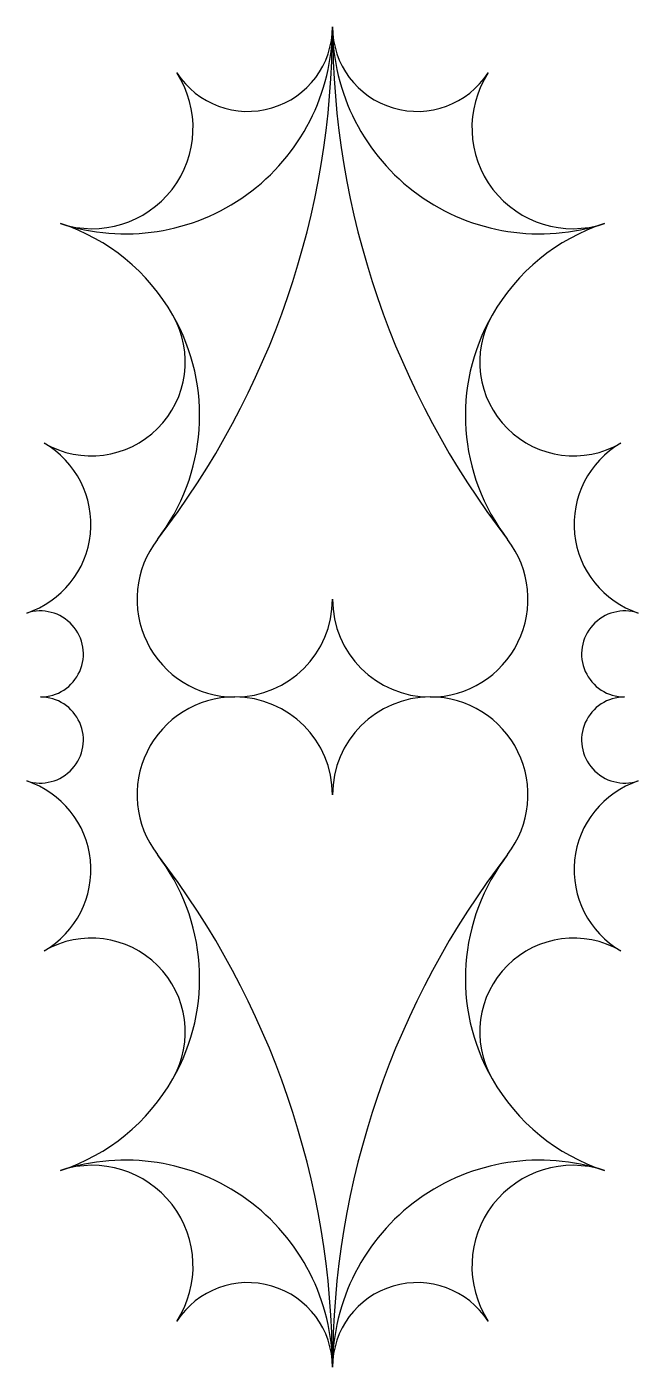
# Model space of a CAD drawing. Extents: x -23 to 23, y -75 to 25.
import ezdxf

# ---------------------------------------------------------------- set-up
doc = ezdxf.new("R2010")
doc.units = 0
doc.layers.add('MODELSKETCH_VISIBLE', color=7, linetype='CONTINUOUS')

msp = doc.modelspace()

# ---------------------------------------------------------------- linework, layer by layer
at = {"layer": 'MODELSKETCH_VISIBLE'}
for centre, radius, start, end in [((-15.45, 25), 15.45, 251.7795, 0), ((-15.45, 25), 15.45, 251.7795, 0), ((15.45, 25), 15.45, 180, 288.2205), ((15.45, 25), 15.45, 180, 288.2205), ((-62.5, 25), 62.5, 322.2755, 0), ((-62.5, 25), 62.5, 322.2755, 0), ((-62.5, 25), 62.5, 322.2755, 0), ((-6.31, 25), 6.31, 212.9444, 0), ((-6.31, 25), 6.31, 212.9444, 0), ((62.5, 25), 62.5, 180, 217.7245), ((6.31, 25), 6.31, 180, 327.0556), ((62.5, 25), 62.5, 180, 217.7245), ((62.5, 25), 62.5, 180, 217.7245), ((6.31, 25), 6.31, 180, 327.0556), ((-17.93, 17.47), 7.53, 251.7795, 32.9444), ((-17.93, 17.47), 7.53, 251.7795, 32.9444), ((17.93, 17.47), 7.53, 147.0556, 288.2205), ((17.93, 17.47), 7.53, 147.0556, 288.2205), ((-25, -4.01), 15.09, 29.7572, 71.7795), ((-25, -4.01), 15.09, 29.7572, 71.7795), ((25, -4.01), 15.09, 108.2205, 150.2428), ((25, -4.01), 15.09, 108.2205, 150.2428), ((-17.99, 0), 7.01, 239.935, 29.7572), ((-17.99, 0), 7.01, 239.935, 29.7572), ((-25, -4.01), 15.09, 322.2755, 29.7572), ((-25, -4.01), 15.09, 322.2755, 29.7572), ((25, -4.01), 15.09, 150.2428, 217.7245), ((25, -4.01), 15.09, 150.2428, 217.7245), ((17.99, 0), 7.01, 150.2428, 300.065), ((17.99, 0), 7.01, 150.2428, 300.065), ((-25, -12.11), 6.98, 288.3536, 59.935), ((-25, -12.11), 6.98, 288.3536, 59.935), ((25, -12.11), 6.98, 120.065, 251.6464), ((25, -12.11), 6.98, 120.065, 251.6464), ((-7.29, -17.71), 7.29, 142.2755, 270), ((-7.29, -17.71), 7.29, 142.2755, 270), ((-7.29, -17.71), 7.29, 142.2755, 270), ((7.29, -17.71), 7.29, 270, 37.7245), ((7.29, -17.71), 7.29, 270, 37.7245), ((7.29, -17.71), 7.29, 270, 37.7245), ((-7.29, -17.71), 7.29, 270, 0), ((-7.29, -17.71), 7.29, 270, 0), ((-7.29, -17.71), 7.29, 270, 0), ((-7.29, -17.71), 7.29, 270, 0), ((7.29, -17.71), 7.29, 180, 270), ((7.29, -17.71), 7.29, 180, 270), ((7.29, -17.71), 7.29, 180, 270), ((7.29, -17.71), 7.29, 180, 270), ((-21.79, -21.79), 3.21, 270, 108.3536), ((21.79, -21.79), 3.21, 71.6464, 270), ((-21.79, -28.21), 3.21, 251.6464, 90), ((-7.29, -32.29), 7.29, 90, 217.7245), ((-7.29, -32.29), 7.29, 90, 217.7245), ((-7.29, -32.29), 7.29, 90, 217.7245), ((-7.29, -32.29), 7.29, 0, 90), ((-7.29, -32.29), 7.29, 0, 90), ((7.29, -32.29), 7.29, 90, 180), ((7.29, -32.29), 7.29, 90, 180), ((7.29, -32.29), 7.29, 322.2755, 90), ((7.29, -32.29), 7.29, 322.2755, 90), ((7.29, -32.29), 7.29, 322.2755, 90), ((21.79, -28.21), 3.21, 90, 288.3536), ((-7.29, -32.29), 7.29, 0, 90), ((-7.29, -32.29), 7.29, 0, 90), ((7.29, -32.29), 7.29, 90, 180), ((7.29, -32.29), 7.29, 90, 180), ((-25, -37.89), 6.98, 300.065, 71.6464), ((-25, -37.89), 6.98, 300.065, 71.6464), ((25, -37.89), 6.98, 108.3536, 239.935), ((25, -37.89), 6.98, 108.3536, 239.935), ((-62.5, -75), 62.5, 0, 37.7245), ((-62.5, -75), 62.5, 0, 37.7245), ((-25, -45.99), 15.09, 330.2428, 37.7245), ((-25, -45.99), 15.09, 330.2428, 37.7245), ((-62.5, -75), 62.5, 0, 37.7245), ((62.5, -75), 62.5, 142.2755, 180), ((62.5, -75), 62.5, 142.2755, 180), ((62.5, -75), 62.5, 142.2755, 180), ((25, -45.99), 15.09, 142.2755, 209.7572), ((25, -45.99), 15.09, 142.2755, 209.7572), ((-17.99, -50), 7.01, 330.2428, 120.065), ((-17.99, -50), 7.01, 330.2428, 120.065), ((17.99, -50), 7.01, 59.935, 209.7572), ((17.99, -50), 7.01, 59.935, 209.7572), ((-25, -45.99), 15.09, 288.2205, 330.2428), ((-25, -45.99), 15.09, 288.2205, 330.2428), ((25, -45.99), 15.09, 209.7572, 251.7795), ((25, -45.99), 15.09, 209.7572, 251.7795), ((-15.45, -75), 15.45, 0, 108.2205), ((-15.45, -75), 15.45, 0, 108.2205), ((-17.93, -67.47), 7.53, 327.0556, 108.2205), ((-17.93, -67.47), 7.53, 327.0556, 108.2205), ((15.45, -75), 15.45, 71.7795, 180), ((15.45, -75), 15.45, 71.7795, 180), ((17.93, -67.47), 7.53, 71.7795, 212.9444), ((17.93, -67.47), 7.53, 71.7795, 212.9444), ((-6.31, -75), 6.31, 0, 147.0556), ((-6.31, -75), 6.31, 0, 147.0556), ((6.31, -75), 6.31, 32.9444, 180), ((6.31, -75), 6.31, 32.9444, 180)]:
    msp.add_arc(centre, radius, start, end, dxfattribs=at)

doc.saveas('drawing.dxf')
